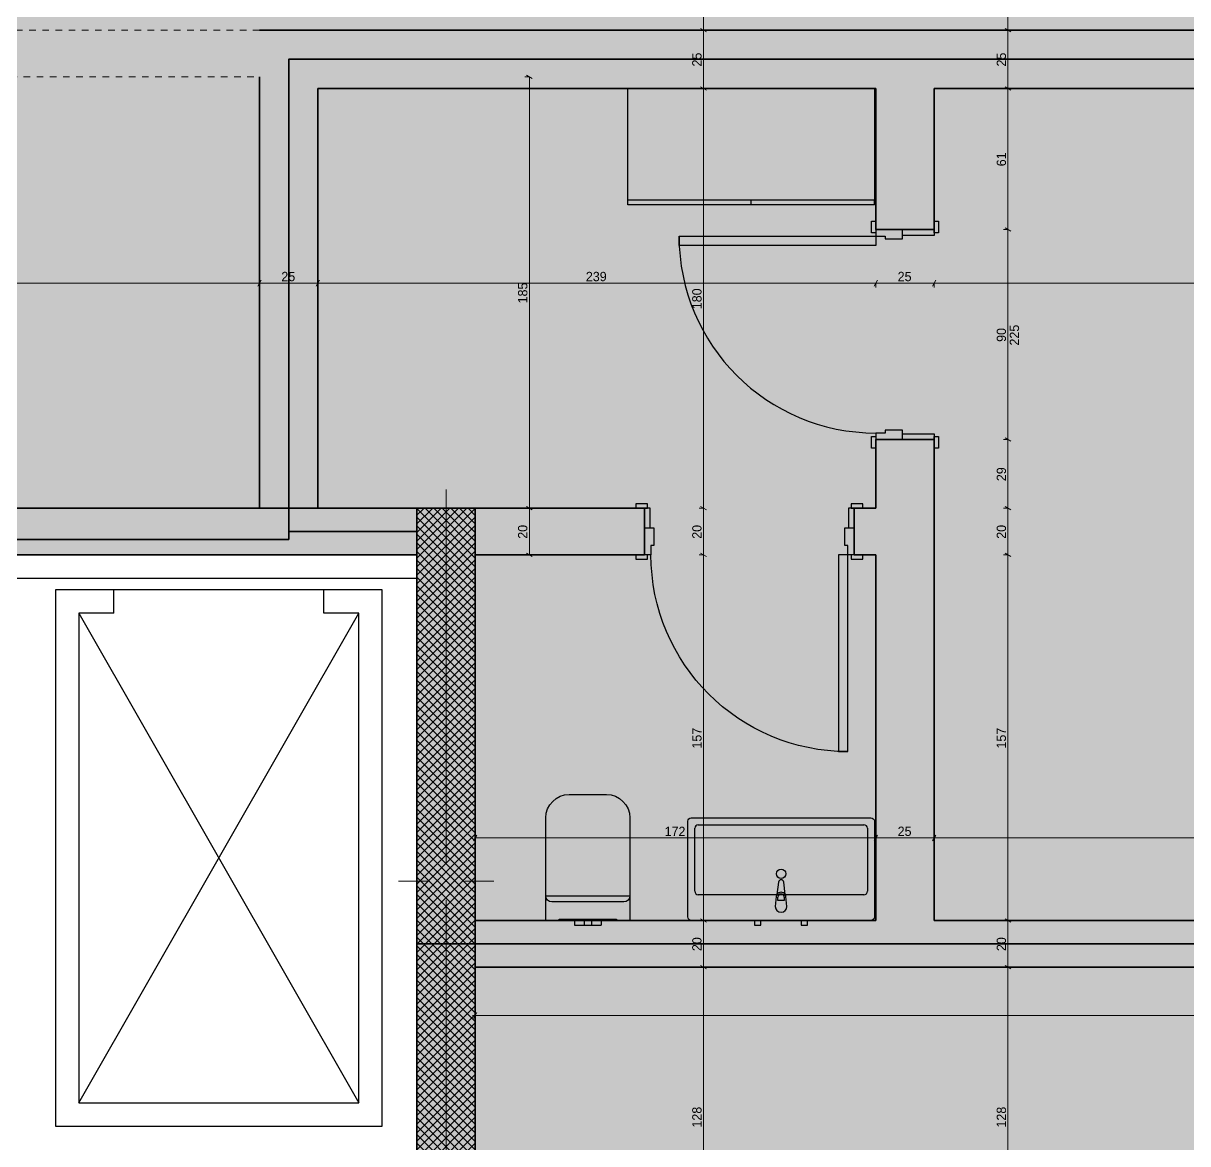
# Model space of a CAD drawing. Header units: millimetres. Extents: x -1912 to 88153, y -54123 to 4469.
# Drawn here: x 57661 to 62656, y -14126 to -9322 of the extents above; entities that cross this region are included whole.
import ezdxf

# ---------------------------------------------------------------- set-up
doc = ezdxf.new("R2010")
doc.units = ezdxf.units.MM
doc.header["$MEASUREMENT"] = 0
doc.linetypes.add('Small Dashed', pattern=[56.444444, 28.222222, -28.222222])
for name, color, linetype, lineweight in [('2D Drafting - General_Pen_No__42', 8, 'Continuous', 25), ('A - Dimensionimi_Pen_No__1', 7, 'Continuous', 13), ('A - Muret_Pen_No__7', 7, 'Continuous', 35), ('A - Pllaka Perdhes_Pen_No__42', 8, 'Continuous', 25), ('A - Sanitaria_Pen_No__42', 8, 'Continuous', 25), ('A - Shtyllat_Pen_No__1', 7, 'Continuous', 13), ('A - Shtyllat_Pen_No__7', 7, 'Continuous', 35), ('Archicad Doors_Pen_No__42', 8, 'Continuous', 25)]:
    doc.layers.add(name, color=color, linetype=linetype, lineweight=lineweight)
for name, color, linetype in [('A - Dimensionimi', 7, 'Continuous'), ('A - Muret', 7, 'Continuous'), ('A - Pllaka Perdhes', 7, 'Continuous'), ('A - Shtyllat', 7, 'Continuous')]:
    doc.layers.add(name, color=color, linetype=linetype)
for name, color, linetype, lineweight, true_color in [('A - Fill Zone_Pen_No__28', 7, 'Continuous', 35, 0xa80f02), ('A - Fill Zone_Pen_No__8', 7, 'Continuous', 35, 0xa80f02), ('A - Fill Zone_Pen_No__83', 7, 'Continuous', 13, 0xff9955), ('A - Muret_Pen_No__102', 7, 'Continuous', 13, 0xcccccc), ('A - Muret_Pen_No__62', 7, 'Continuous', 20, 0xaaaaaa)]:
    doc.layers.add(name, color=color, linetype=linetype, lineweight=lineweight, true_color=true_color)
doc.styles.add('GENERATED_STYLE_1', font='GOTHIC.TTF')
doc.dimstyles.new('GENERATED_STYLE__4', dxfattribs={"dimtxt": 40, "dimasz": 19, "dimexe": 0.18, "dimexo": 0.0625, "dimgap": 0, "dimtad": 1, "dimtih": 1, "dimtoh": 1, "dimdec": 0, "dimlfac": 0.1, "dimzin": 0, "dimdsep": 46, "dimtxsty": 'GENERATED_STYLE_1', "dimblk": 'ARROWHEAD_2', "dimblk1": 'ARROWHEAD_2', "dimblk2": 'ARROWHEAD_2', "dimcen": 0.09, "dimse1": 1, "dimse2": 1, "dimclrd": 7, "dimclre": 7, "dimclrt": 7, "dimadec": 0, "dimazin": 0, "dimtfac": 1, "dimtdec": 4, "dimtmove": 0, "dimatfit": 3, "dimfxl": 0, "dimtolj": 1, "dimtzin": 0, "dimarcsym": 0})
doc.dimstyles.new('GENERATED_STYLE__5', dxfattribs={"dimtxt": 40, "dimasz": 19, "dimexe": 0.18, "dimexo": 0.0625, "dimgap": 0, "dimtad": 1, "dimdec": 0, "dimlfac": 0.1, "dimzin": 0, "dimdsep": 46, "dimtxsty": 'GENERATED_STYLE_1', "dimblk": 'ARROWHEAD_2', "dimblk1": 'ARROWHEAD_2', "dimblk2": 'ARROWHEAD_2', "dimcen": 0.09, "dimse1": 1, "dimse2": 1, "dimclrd": 7, "dimclre": 7, "dimclrt": 7, "dimadec": 0, "dimazin": 0, "dimtfac": 1, "dimtdec": 4, "dimtmove": 0, "dimatfit": 3, "dimfxl": 0, "dimtolj": 1, "dimtzin": 0, "dimarcsym": 0})

# ---------------------------------------------------------------- blocks, each defined once
blk = doc.blocks.new('Slab_1', base_point=(52250, 0))
at = {"layer": 'A - Pllaka Perdhes_Pen_No__42', "color": 8, "linetype": 'Continuous', "lineweight": 25, "flags": 128}
blk.add_lwpolyline([(55850, -11700.8), (59350, -11700.8), (59350, -14600.8), (55850, -14600.8)], close=True, dxfattribs=at)
blk = doc.blocks.new('Wall_1', base_point=(58799.6, -9350.8))
at = {"layer": 'A - Muret_Pen_No__102', "linetype": 'Continuous', "lineweight": 0, "true_color": 0xcccccc}
for points in [[(58924.6, -9350.8), (58674.6, -9350.8), (58924.6, -9600.8)], [(58924.6, -9600.8), (58674.6, -9350.8), (58674.6, -9600.8)], [(58674.6, -9600.8), (58674.6, -11401.2), (58924.6, -11401.2), (58924.6, -9600.8)]]:
    blk.add_hatch(color=254, dxfattribs=at).paths.add_polyline_path(points)
at = {"layer": 'A - Muret_Pen_No__7', "color": 7, "linetype": 'Continuous', "lineweight": 35, "flags": 128}
for points in [[(58674.6, -9350.8), (58924.6, -9350.8)], [(58674.6, -9550.8), (58674.6, -11401.2)], [(58924.6, -11401.2), (58924.6, -9600.8)], [(58674.6, -11401.2), (58924.6, -11401.2)]]:
    blk.add_lwpolyline(points, dxfattribs=at)
blk = doc.blocks.new('Wall_3', base_point=(73150, -13268.6))
at = {"layer": 'A - Muret_Pen_No__102', "linetype": 'Continuous', "lineweight": 0, "true_color": 0xcccccc}
blk.add_hatch(color=254, dxfattribs=at).paths.add_polyline_path([(73100, -13168.6), (59600, -13168.6), (59600, -13368.6), (73100, -13368.6)])
at = {"layer": 'A - Muret_Pen_No__7', "color": 7, "linetype": 'Continuous', "lineweight": 35, "flags": 128}
for points in [[(61317.9, -13168.6), (59600, -13168.6)], [(73100, -13168.6), (61567.9, -13168.6)], [(59600, -13368.6), (63298.2, -13368.6)]]:
    blk.add_lwpolyline(points, dxfattribs=at)
blk = doc.blocks.new('Wall_22', base_point=(72550, -9350.8))
at = {"layer": 'A - Muret_Pen_No__102', "linetype": 'Continuous', "lineweight": 0, "true_color": 0xcccccc}
blk.add_hatch(color=254, dxfattribs=at).paths.add_polyline_path([(58924.6, -9600.8), (72550, -9600.8), (72550, -9350.8), (58924.6, -9350.8)])
at = {"layer": 'A - Muret_Pen_No__7', "color": 7, "linetype": 'Continuous', "lineweight": 35, "flags": 128}
for points in [[(71210, -9350.8), (58924.6, -9350.8)], [(58924.6, -9600.8), (61317.9, -9600.8)], [(61567.9, -9600.8), (72550, -9600.8)]]:
    blk.add_lwpolyline(points, dxfattribs=at)
blk = doc.blocks.new('Wall_23', base_point=(55850, -11400.8))
at = {"layer": 'A - Muret_Pen_No__102', "linetype": 'Continuous', "lineweight": 0, "true_color": 0xcccccc}
blk.add_hatch(color=254, dxfattribs=at).paths.add_polyline_path([(55850, -11600.8), (59350, -11600.8), (59350, -11400.8), (55850, -11400.8)])
at = {"layer": 'A - Muret_Pen_No__7', "color": 7, "linetype": 'Continuous', "lineweight": 35, "flags": 128}
for points in [[(58674.6, -11400.8), (55850, -11400.8)], [(59350, -11400.8), (58924.6, -11400.8)], [(55850, -11600.8), (59350, -11600.8)]]:
    blk.add_lwpolyline(points, dxfattribs=at)
blk = doc.blocks.new('Door 26_2')
at = {"layer": 'Archicad Doors_Pen_No__42', "color": 8, "linetype": 'Continuous', "lineweight": 25}
for p, q in [((382, 0), (382, 844)), ((382, 844), (422, 844)), ((422, 844), (422, 0)), ((-487, 0), (-487, 19)), ((-487, 19), (-437, 19)), ((-437, 0), (-487, 0)), ((-450, 0), (-487, 0)), ((-450, 0), (-487, 0)), ((-422, 0), (-450, 0)), ((-450, 0), (-450, -115)), ((-450, 0), (-450, -115)), ((-450, 0), (-450, -115)), ((-437, 19), (-437, 0)), ((-422, -40), (-422, 0)), ((422, 0), (382, 0)), ((450, 0), (422, 0)), ((422, 0), (422, -40)), ((437, 19), (487, 19)), ((437, 0), (437, 19)), ((487, 0), (437, 0)), ((450, -115), (450, 0)), ((450, 0), (450, -115)), ((450, 0), (450, -115)), ((450, 0), (487, 0)), ((450, 0), (487, 0)), ((487, 19), (487, 0)), ((-410, -40), (-422, -40)), ((-410, -115), (-410, -40)), ((422, -40), (410, -40)), ((410, -40), (410, -115)), ((-450, -250), (-450, -115)), ((-450, -115), (-425, -115)), ((-450, -115), (-410, -115)), ((-450, -115), (-450, -250)), ((-450, -115), (-450, -250)), ((-425, -115), (-425, -250)), ((410, -115), (450, -115)), ((425, -250), (425, -115)), ((425, -115), (450, -115)), ((450, -115), (450, -250)), ((450, -115), (450, -250)), ((450, -115), (450, -250)), ((-487, -269), (-487, -250)), ((-487, -250), (-437, -250)), ((-450, -250), (-487, -250)), ((-450, -250), (-487, -250)), ((-437, -269), (-487, -269)), ((-425, -250), (-450, -250)), ((-437, -250), (-437, -269)), ((450, -250), (425, -250)), ((437, -250), (487, -250)), ((437, -269), (437, -250)), ((487, -269), (437, -269)), ((450, -250), (487, -250)), ((450, -250), (487, -250)), ((487, -250), (487, -269))]:
    blk.add_line(p, q, dxfattribs=at)
blk.add_arc((422, 0), 844, 90, 180, dxfattribs=at)
blk = doc.blocks.new('Wall_24', base_point=(61567.9, -9350.8))
at = {"layer": 'A - Muret_Pen_No__102', "linetype": 'Continuous', "lineweight": 0, "true_color": 0xcccccc}
for points in [[(61317.9, -9600.8), (61317.9, -10206.6), (61567.9, -10206.6), (61567.9, -9600.8)], [(61317.9, -13168.6), (61567.9, -13168.6), (61567.9, -11106.6), (61317.9, -11106.6)]]:
    blk.add_hatch(color=254, dxfattribs=at).paths.add_polyline_path(points)
at = {"layer": 'A - Muret_Pen_No__7', "color": 7, "linetype": 'Continuous', "lineweight": 35}
for p, q in [((61317.9, -10206.6), (61317.9, -10169.6)), ((61567.9, -10206.6), (61567.9, -10169.6)), ((61317.9, -10206.6), (61432.9, -10206.6)), ((61432.9, -10206.6), (61567.9, -10206.6)), ((61317.9, -11106.6), (61317.9, -11143.6)), ((61317.9, -11106.6), (61432.9, -11106.6)), ((61432.9, -11106.6), (61567.9, -11106.6)), ((61567.9, -11106.6), (61567.9, -11143.6))]:
    blk.add_line(p, q, dxfattribs=at)
at = {"layer": 'A - Muret_Pen_No__7', "color": 7, "linetype": 'Continuous', "lineweight": 35, "flags": 128}
for points in [[(61317.9, -9600.8), (61317.9, -10206.6)], [(61567.9, -10206.6), (61567.9, -9600.8)], [(61317.9, -11106.6), (61317.9, -11400.8)], [(61567.9, -13168.6), (61567.9, -11106.6)], [(61317.9, -11600.8), (61317.9, -13168.6)]]:
    blk.add_lwpolyline(points, dxfattribs=at)
at = {"layer": 'Archicad Doors_Pen_No__42', "color": 8, "linetype": 'Continuous', "lineweight": 25, "zscale": 1000, "rotation": 90}
blk.add_blockref('Door 26_2', (61317.9, -10656.6), dxfattribs=at)
blk = doc.blocks.new('Door 26_3')
at = {"layer": 'Archicad Doors_Pen_No__42', "color": 8, "linetype": 'Continuous', "lineweight": 25}
for p, q in [((382, 0), (382, 844)), ((382, 844), (422, 844)), ((422, 844), (422, 0)), ((-487, 0), (-487, 19)), ((-487, 19), (-437, 19)), ((-437, 0), (-487, 0)), ((-450, 0), (-487, 0)), ((-450, 0), (-487, 0)), ((-422, 0), (-450, 0)), ((-450, 0), (-450, -115)), ((-450, 0), (-450, -115)), ((-450, 0), (-450, -115)), ((-437, 19), (-437, 0)), ((-422, -40), (-422, 0)), ((422, 0), (382, 0)), ((450, 0), (422, 0)), ((422, 0), (422, -40)), ((437, 19), (487, 19)), ((437, 0), (437, 19)), ((487, 0), (437, 0)), ((450, -115), (450, 0)), ((450, 0), (450, -115)), ((450, 0), (450, -115)), ((450, 0), (487, 0)), ((450, 0), (487, 0)), ((487, 19), (487, 0)), ((-410, -40), (-422, -40)), ((-410, -115), (-410, -40)), ((422, -40), (410, -40)), ((410, -40), (410, -115)), ((-450, -200), (-450, -115)), ((-450, -115), (-425, -115)), ((-450, -115), (-410, -115)), ((-450, -115), (-450, -200)), ((-450, -115), (-450, -200)), ((-425, -115), (-425, -200)), ((410, -115), (450, -115)), ((425, -200), (425, -115)), ((425, -115), (450, -115)), ((450, -115), (450, -200)), ((450, -115), (450, -200)), ((450, -115), (450, -200)), ((-487, -219), (-487, -200)), ((-487, -200), (-437, -200)), ((-450, -200), (-487, -200)), ((-450, -200), (-487, -200)), ((-437, -219), (-487, -219)), ((-425, -200), (-450, -200)), ((-437, -200), (-437, -219)), ((450, -200), (425, -200)), ((437, -200), (487, -200)), ((437, -219), (437, -200)), ((487, -219), (437, -219)), ((450, -200), (487, -200)), ((450, -200), (487, -200)), ((487, -200), (487, -219))]:
    blk.add_line(p, q, dxfattribs=at)
blk.add_arc((422, 0), 844, 90, 180, dxfattribs=at)
blk = doc.blocks.new('Wall_25', base_point=(59600, -11400.8))
at = {"layer": 'A - Muret_Pen_No__102', "linetype": 'Continuous', "lineweight": 0, "true_color": 0xcccccc}
for points in [[(59600, -11600.8), (60325.6, -11600.8), (60325.6, -11400.8), (59600, -11400.8)], [(61225.6, -11600.8), (61317.9, -11600.8), (61317.9, -11400.8), (61225.6, -11400.8)]]:
    blk.add_hatch(color=254, dxfattribs=at).paths.add_polyline_path(points)
at = {"layer": 'A - Muret_Pen_No__7', "color": 7, "linetype": 'Continuous', "lineweight": 35}
for p, q in [((60325.6, -11400.8), (60288.6, -11400.8)), ((60325.6, -11485.8), (60325.6, -11400.8)), ((61225.6, -11400.8), (61262.6, -11400.8)), ((61225.6, -11485.8), (61225.6, -11400.8)), ((60325.6, -11600.8), (60325.6, -11485.8)), ((61225.6, -11600.8), (61225.6, -11485.8)), ((60325.6, -11600.8), (60288.6, -11600.8)), ((61225.6, -11600.8), (61262.6, -11600.8))]:
    blk.add_line(p, q, dxfattribs=at)
at = {"layer": 'A - Muret_Pen_No__7', "color": 7, "linetype": 'Continuous', "lineweight": 35, "flags": 128}
for points in [[(60325.6, -11400.8), (59600, -11400.8)], [(61317.9, -11400.8), (61225.6, -11400.8)], [(59600, -11600.8), (60325.6, -11600.8)], [(61225.6, -11600.8), (61317.9, -11600.8)]]:
    blk.add_lwpolyline(points, dxfattribs=at)
at = {"layer": 'Archicad Doors_Pen_No__42', "color": 8, "linetype": 'Continuous', "lineweight": 25, "xscale": -1, "zscale": 1000, "rotation": 180}
blk.add_blockref('Door 26_3', (60775.6, -11600.8), dxfattribs=at)
blk = doc.blocks.new('Wall_26', base_point=(55700, -9450.8))
at = {"layer": 'A - Muret', "linetype": 'Continuous', "lineweight": 0, "true_color": 0xf3f3f3}
for points in [[(55800, -9550.8), (55600, -9350.8), (55600, -9550.8)], [(55600, -9350.8), (55800, -9550.8), (55800, -9350.8)], [(55800, -9550.8), (58674.6, -9550.8), (58674.6, -9350.8), (55800, -9350.8)]]:
    blk.add_hatch(color=7, dxfattribs=at).paths.add_polyline_path(points)
at = {"layer": 'A - Muret_Pen_No__62', "color": 253, "linetype": 'Small Dashed', "lineweight": 20, "true_color": 0xaaaaaa, "flags": 128}
for points in [[(55600, -9350.8), (55600, -9550.8)], [(58674.6, -9350.8), (55600, -9350.8)], [(55800, -9550.8), (58674.6, -9550.8)]]:
    blk.add_lwpolyline(points, dxfattribs=at)
blk = doc.blocks.new('Basin 26_2')
at = {"layer": 'A - Sanitaria_Pen_No__42', "color": 8, "linetype": 'Continuous', "lineweight": 25}
for p, q in [((-13.6, -99.8), (-13.6, -84.9)), ((-13.6, -84.9), (13.6, -84.9)), ((13.6, -84.9), (13.6, -99.8)), ((-370, -395), (-370, -125)), ((-355, -110), (355, -110)), ((370, -125), (370, -395)), ((355, -410), (-355, -410))]:
    blk.add_line(p, q, dxfattribs=at)
at = {"layer": 'A - Sanitaria_Pen_No__42', "color": 8, "linetype": 'Continuous', "lineweight": 25, "flags": 128}
for points in [[(-385, 0), (385, 0, -0.414214), (400, -15), (400, -425, -0.414214), (385, -440), (-385, -440, -0.414214), (-400, -425), (-400, -15, -0.414214)], [(-25, -60), (-21, -102, 0.12102), (-17.7, -111.5), (-11.1, -164.4, 0.882566), (11.1, -164.4), (17.7, -111.5, 0.12102), (21, -102), (25, -60, 1)]]:
    blk.add_lwpolyline(points, format="xyb", close=True, dxfattribs=at)
for points in [[(-113.5, 0), (-86.5, 0), (-86.5, 20), (-113.5, 20)], [(86.5, 0), (113.5, 0), (113.5, 20), (86.5, 20)]]:
    blk.add_lwpolyline(points, close=True, dxfattribs=at)
at = {"layer": 'A - Sanitaria_Pen_No__42', "color": 8, "linetype": 'Continuous', "lineweight": 25}
blk.add_circle((0, -200), 20, dxfattribs=at)
for centre, radius, start, end in [((0, -99.8), 13.6, 180, 0), ((-355, -125), 15, 90, 180), ((0, -100.1), 21.1, 212.771, 327.229), ((355, -125), 15, 0, 90), ((-355, -395), 15, 180, 270), ((355, -395), 15, 270, 0)]:
    blk.add_arc(centre, radius, start, end, dxfattribs=at)
blk = doc.blocks.new('WC 26')
at = {"layer": 'A - Sanitaria_Pen_No__42', "color": 8, "linetype": 'Continuous', "lineweight": 25}
for p, q in [((-57, 20), (-40.3, 20)), ((-57, 0), (-57, 20)), ((-40.3, 20), (-16, 20)), ((-16, 20), (-11.3, 20)), ((-16, 0), (-16, 20)), ((-11.3, 20), (0, 20)), ((0, 20), (11.3, 20)), ((0, 0), (11.3, 0)), ((11.3, 20), (16, 20)), ((11.3, 0), (16, 0)), ((16, 0), (16, 20)), ((16, 20), (40.3, 20)), ((16, 0), (40.3, 0)), ((40.3, 20), (57, 20)), ((40.3, 0), (57, 0)), ((57, 0), (57, 20)), ((-57, 0), (-40.3, 0)), ((-40.3, 0), (-16, 0)), ((-16, 0), (-11.3, 0)), ((-11.3, 0), (0, 0)), ((0, -80), (-155, -80)), ((155, -80), (0, -80)), ((-180, -105), (180, -105))]:
    blk.add_line(p, q, dxfattribs=at)
at = {"layer": 'A - Sanitaria_Pen_No__42', "color": 8, "linetype": 'Continuous', "lineweight": 25, "flags": 128}
for points in [[(80, -540), (99.5, -538.1), (118.3, -532.4), (135.6, -523.1), (150.7, -510.7), (163.1, -495.6), (172.4, -478.3), (178.1, -459.5), (180, -440), (180, 0), (-180, 0), (-180, -440), (-178.1, -459.5), (-172.4, -478.3), (-163.1, -495.6), (-150.7, -510.7), (-135.6, -523.1), (-118.3, -532.4), (-99.5, -538.1), (-80, -540)], [(123, 0), (-123, 0), (-123, -5), (123, -5)]]:
    blk.add_lwpolyline(points, close=True, dxfattribs=at)
at = {"layer": 'A - Sanitaria_Pen_No__42', "color": 8, "linetype": 'Continuous', "lineweight": 25}
for centre, start, end in [((-155, -105), 90, 180), ((155, -105), 0, 90)]:
    blk.add_arc(centre, 25, start, end, dxfattribs=at)
blk = doc.blocks.new('Cupboard 26_2')
at = {"layer": 'A - Sanitaria_Pen_No__42', "color": 8, "linetype": 'Continuous', "lineweight": 25}
for p, q in [((0, 20), (1057, 20)), ((0, 0), (0, 20)), ((528.5, 0), (528.5, 20))]:
    blk.add_line(p, q, dxfattribs=at)
at = {"layer": 'A - Sanitaria_Pen_No__42', "color": 8, "linetype": 'Continuous', "lineweight": 25, "flags": 128}
blk.add_lwpolyline([(0, 0), (1057, 0), (1057, 500), (0, 500)], close=True, dxfattribs=at)
blk = doc.blocks.new('*D271')
at = {"layer": 'A - Dimensionimi_Pen_No__1', "color": 7, "linetype": 'Continuous', "lineweight": 13}
for p, q in [((59587.8, -13576.2), (59600, -13576.2)), ((59607.2, -13563.7), (59592.8, -13588.7)), ((59600, -13594.9), (59600, -13557.4)), ((59600, -13576.2), (73150, -13576.2)), ((73142.8, -13588.7), (73157.2, -13563.7)), ((73150, -13594.9), (73150, -13557.4)), ((73150, -13576.2), (73162.2, -13576.2))]:
    blk.add_line(p, q, dxfattribs=at)
at = {"layer": 'A - Dimensionimi_Pen_No__1', "color": 7, "lineweight": 13, "insert": (66304.6, -13568.2), "char_height": 40, "attachment_point": 7, "style": 'GENERATED_STYLE_1'}
blk.add_mtext('\\A1;{\\pql;\\fCentury Gothic|b0|i0|c0|p0;\\W1.000000;1,355}', dxfattribs=at)
blk = doc.blocks.new('ARROWHEAD_2')
at = {"color": 0, "linetype": 'Continuous', "lineweight": 0}
for p, q in [((0, 0), (-1, 0)), ((-0.38, -0.66), (0.38, 0.66))]:
    blk.add_line(p, q, dxfattribs=at)
blk = doc.blocks.new('*D344')
at = {"layer": 'A - Dimensionimi_Pen_No__1', "color": 7, "linetype": 'Continuous', "lineweight": 13}
for p, q in [((60591.5, -7607.2), (60566.5, -7592.8)), ((60579, -7600), (60597.8, -7600)), ((60579, -7600), (60579, -9350.8)), ((60591.5, -9358.1), (60566.5, -9343.6)), ((60579, -9350.8), (60597.8, -9350.8))]:
    blk.add_line(p, q, dxfattribs=at)
at = {"layer": 'A - Dimensionimi_Pen_No__1', "color": 7, "lineweight": 13, "insert": (60571, -8522.4), "char_height": 40, "attachment_point": 7, "rotation": 90, "style": 'GENERATED_STYLE_1'}
blk.add_mtext('\\A1;{\\pql;\\fCentury Gothic|b0|i0|c0|p0;\\W1.000000;175}', dxfattribs=at)
blk = doc.blocks.new('*D345')
at = {"layer": 'A - Dimensionimi_Pen_No__1', "color": 7, "linetype": 'Continuous', "lineweight": 13}
for p, q in [((60591.5, -9358.1), (60566.5, -9343.6)), ((60579, -9350.8), (60597.8, -9350.8)), ((60579, -9350.8), (60579, -9600.8)), ((60591.5, -9608.1), (60566.5, -9593.6)), ((60579, -9600.8), (60597.8, -9600.8))]:
    blk.add_line(p, q, dxfattribs=at)
at = {"layer": 'A - Dimensionimi_Pen_No__1', "color": 7, "lineweight": 13, "insert": (60571, -9507.1), "char_height": 40, "attachment_point": 7, "rotation": 90, "style": 'GENERATED_STYLE_1'}
blk.add_mtext('\\A1;{\\pql;\\fCentury Gothic|b0|i0|c0|p0;\\W1.000000;25}', dxfattribs=at)
blk = doc.blocks.new('*D346')
at = {"layer": 'A - Dimensionimi_Pen_No__1', "color": 7, "linetype": 'Continuous', "lineweight": 13}
for p, q in [((60591.5, -9608.1), (60566.5, -9593.6)), ((60579, -9600.8), (60597.8, -9600.8)), ((60579, -9600.8), (60579, -11400.8)), ((60560.3, -11400.8), (60579, -11400.8)), ((60591.5, -11408.1), (60566.5, -11393.6))]:
    blk.add_line(p, q, dxfattribs=at)
at = {"layer": 'A - Dimensionimi_Pen_No__1', "color": 7, "lineweight": 13, "insert": (60571, -10547.8), "char_height": 40, "attachment_point": 7, "rotation": 90, "style": 'GENERATED_STYLE_1'}
blk.add_mtext('\\A1;{\\pql;\\fCentury Gothic|b0|i0|c0|p0;\\W1.000000;180}', dxfattribs=at)
blk = doc.blocks.new('*D347')
at = {"layer": 'A - Dimensionimi_Pen_No__1', "color": 7, "linetype": 'Continuous', "lineweight": 13}
for p, q in [((60560.3, -11400.8), (60579, -11400.8)), ((60591.5, -11408.1), (60566.5, -11393.6)), ((60579, -11400.8), (60579, -11600.8)), ((60560.3, -11600.8), (60579, -11600.8)), ((60591.5, -11608.1), (60566.5, -11593.6))]:
    blk.add_line(p, q, dxfattribs=at)
at = {"layer": 'A - Dimensionimi_Pen_No__1', "color": 7, "lineweight": 13, "insert": (60571, -11532.1), "char_height": 40, "attachment_point": 7, "rotation": 90, "style": 'GENERATED_STYLE_1'}
blk.add_mtext('\\A1;{\\pql;\\fCentury Gothic|b0|i0|c0|p0;\\W1.000000;20}', dxfattribs=at)
blk = doc.blocks.new('*D348')
at = {"layer": 'A - Dimensionimi_Pen_No__1', "color": 7, "linetype": 'Continuous', "lineweight": 13}
for p, q in [((60560.3, -11600.8), (60579, -11600.8)), ((60591.5, -11608.1), (60566.5, -11593.6)), ((60579, -11600.8), (60579, -13168.6)), ((60591.5, -13175.8), (60566.5, -13161.4)), ((60579, -13168.6), (60597.8, -13168.6))]:
    blk.add_line(p, q, dxfattribs=at)
at = {"layer": 'A - Dimensionimi_Pen_No__1', "color": 7, "lineweight": 13, "insert": (60571, -12431.7), "char_height": 40, "attachment_point": 7, "rotation": 90, "style": 'GENERATED_STYLE_1'}
blk.add_mtext('\\A1;{\\pql;\\fCentury Gothic|b0|i0|c0|p0;\\W1.000000;157}', dxfattribs=at)
blk = doc.blocks.new('*D349')
at = {"layer": 'A - Dimensionimi_Pen_No__1', "color": 7, "linetype": 'Continuous', "lineweight": 13}
for p, q in [((60591.5, -13175.8), (60566.5, -13161.4)), ((60579, -13168.6), (60597.8, -13168.6)), ((60579, -13168.6), (60579, -13368.6)), ((60591.5, -13375.8), (60566.5, -13361.4)), ((60579, -13368.6), (60597.8, -13368.6))]:
    blk.add_line(p, q, dxfattribs=at)
at = {"layer": 'A - Dimensionimi_Pen_No__1', "color": 7, "lineweight": 13, "insert": (60571, -13299.9), "char_height": 40, "attachment_point": 7, "rotation": 90, "style": 'GENERATED_STYLE_1'}
blk.add_mtext('\\A1;{\\pql;\\fCentury Gothic|b0|i0|c0|p0;\\W1.000000;20}', dxfattribs=at)
blk = doc.blocks.new('*D350')
at = {"layer": 'A - Dimensionimi_Pen_No__1', "color": 7, "linetype": 'Continuous', "lineweight": 13}
for p, q in [((60591.5, -13375.8), (60566.5, -13361.4)), ((60579, -13368.6), (60597.8, -13368.6)), ((60579, -13368.6), (60579, -14650.8)), ((60560.3, -14650.8), (60579, -14650.8)), ((60591.5, -14658.1), (60566.5, -14643.6))]:
    blk.add_line(p, q, dxfattribs=at)
at = {"layer": 'A - Dimensionimi_Pen_No__1', "color": 7, "lineweight": 13, "insert": (60571, -14056.7), "char_height": 40, "attachment_point": 7, "rotation": 90, "style": 'GENERATED_STYLE_1'}
blk.add_mtext('\\A1;{\\pql;\\fCentury Gothic|b0|i0|c0|p0;\\W1.000000;128}', dxfattribs=at)
blk = doc.blocks.new('*D355')
at = {"layer": 'A - Dimensionimi_Pen_No__1', "color": 7, "linetype": 'Continuous', "lineweight": 13}
for p, q in [((59607.2, -12802.4), (59592.8, -12827.4)), ((59600, -12814.9), (59600, -12796.1)), ((59600, -12814.9), (61317.9, -12814.9)), ((61325.1, -12802.4), (61310.7, -12827.4)), ((61317.9, -12814.9), (61317.9, -12796.1))]:
    blk.add_line(p, q, dxfattribs=at)
at = {"layer": 'A - Dimensionimi_Pen_No__1', "color": 7, "lineweight": 13, "insert": (60412, -12806.9), "char_height": 40, "attachment_point": 7, "style": 'GENERATED_STYLE_1'}
blk.add_mtext('\\A1;{\\pql;\\fCentury Gothic|b0|i0|c0|p0;\\W1.000000;172}', dxfattribs=at)
blk = doc.blocks.new('*D356')
at = {"layer": 'A - Dimensionimi_Pen_No__1', "color": 7, "linetype": 'Continuous', "lineweight": 13}
for p, q in [((61325.1, -12802.4), (61310.7, -12827.4)), ((61317.9, -12814.9), (61317.9, -12796.1)), ((61317.9, -12814.9), (61567.9, -12814.9)), ((61575.1, -12802.4), (61560.7, -12827.4)), ((61567.9, -12814.9), (61567.9, -12796.1))]:
    blk.add_line(p, q, dxfattribs=at)
at = {"layer": 'A - Dimensionimi_Pen_No__1', "color": 7, "lineweight": 13, "insert": (61411.6, -12806.9), "char_height": 40, "attachment_point": 7, "style": 'GENERATED_STYLE_1'}
blk.add_mtext('\\A1;{\\pql;\\fCentury Gothic|b0|i0|c0|p0;\\W1.000000;25}', dxfattribs=at)
blk = doc.blocks.new('*D357')
at = {"layer": 'A - Dimensionimi_Pen_No__1', "color": 7, "linetype": 'Continuous', "lineweight": 13}
for p, q in [((61575.1, -12802.4), (61560.7, -12827.4)), ((61567.9, -12814.9), (61567.9, -12796.1)), ((61567.9, -12814.9), (73150, -12814.9)), ((73142.8, -12827.4), (73157.2, -12802.4)), ((73150, -12814.9), (73150, -12796.1))]:
    blk.add_line(p, q, dxfattribs=at)
at = {"layer": 'A - Dimensionimi_Pen_No__1', "color": 7, "lineweight": 13, "insert": (67288.5, -12806.9), "char_height": 40, "attachment_point": 7, "style": 'GENERATED_STYLE_1'}
blk.add_mtext('\\A1;{\\pql;\\fCentury Gothic|b0|i0|c0|p0;\\W1.000000;1,158}', dxfattribs=at)
blk = doc.blocks.new('*D360')
at = {"layer": 'A - Dimensionimi_Pen_No__1', "color": 7, "linetype": 'Continuous', "lineweight": 13}
for p, q in [((55607.2, -10423.7), (55592.8, -10448.7)), ((55600, -10454.9), (55600, -10436.2)), ((55600, -10436.2), (58674.6, -10436.2)), ((58681.8, -10423.7), (58667.4, -10448.7)), ((58674.6, -10436.2), (58674.6, -10417.4))]:
    blk.add_line(p, q, dxfattribs=at)
at = {"layer": 'A - Dimensionimi_Pen_No__1', "color": 7, "lineweight": 13, "insert": (57090.4, -10428.2), "char_height": 40, "attachment_point": 7, "style": 'GENERATED_STYLE_1'}
blk.add_mtext('\\A1;{\\pql;\\fCentury Gothic|b0|i0|c0|p0;\\W1.000000;307}', dxfattribs=at)
blk = doc.blocks.new('*D361')
at = {"layer": 'A - Dimensionimi_Pen_No__1', "color": 7, "linetype": 'Continuous', "lineweight": 13}
for p, q in [((58681.8, -10423.7), (58667.4, -10448.7)), ((58674.6, -10436.2), (58674.6, -10417.4)), ((58674.6, -10436.2), (58924.6, -10436.2)), ((58931.8, -10423.7), (58917.4, -10448.7)), ((58924.6, -10454.9), (58924.6, -10436.2))]:
    blk.add_line(p, q, dxfattribs=at)
at = {"layer": 'A - Dimensionimi_Pen_No__1', "color": 7, "lineweight": 13, "insert": (58768.3, -10428.2), "char_height": 40, "attachment_point": 7, "style": 'GENERATED_STYLE_1'}
blk.add_mtext('\\A1;{\\pql;\\fCentury Gothic|b0|i0|c0|p0;\\W1.000000;25}', dxfattribs=at)
blk = doc.blocks.new('*D362')
at = {"layer": 'A - Dimensionimi_Pen_No__1', "color": 7, "linetype": 'Continuous', "lineweight": 13}
for p, q in [((58931.8, -10423.7), (58917.4, -10448.7)), ((58924.6, -10454.9), (58924.6, -10436.2)), ((58924.6, -10436.2), (61317.9, -10436.2)), ((61325.1, -10423.7), (61310.7, -10448.7)), ((61317.9, -10454.9), (61317.9, -10436.2))]:
    blk.add_line(p, q, dxfattribs=at)
at = {"layer": 'A - Dimensionimi_Pen_No__1', "color": 7, "lineweight": 13, "insert": (60074.3, -10428.2), "char_height": 40, "attachment_point": 7, "style": 'GENERATED_STYLE_1'}
blk.add_mtext('\\A1;{\\pql;\\fCentury Gothic|b0|i0|c0|p0;\\W1.000000;239}', dxfattribs=at)
blk = doc.blocks.new('*D363')
at = {"layer": 'A - Dimensionimi_Pen_No__1', "color": 7, "linetype": 'Continuous', "lineweight": 13}
for p, q in [((61325.1, -10423.7), (61310.7, -10448.7)), ((61317.9, -10454.9), (61317.9, -10436.2)), ((61317.9, -10436.2), (61567.9, -10436.2)), ((61575.1, -10423.7), (61560.7, -10448.7)), ((61567.9, -10454.9), (61567.9, -10436.2))]:
    blk.add_line(p, q, dxfattribs=at)
at = {"layer": 'A - Dimensionimi_Pen_No__1', "color": 7, "lineweight": 13, "insert": (61411.6, -10428.2), "char_height": 40, "attachment_point": 7, "style": 'GENERATED_STYLE_1'}
blk.add_mtext('\\A1;{\\pql;\\fCentury Gothic|b0|i0|c0|p0;\\W1.000000;25}', dxfattribs=at)
blk = doc.blocks.new('*D364')
at = {"layer": 'A - Dimensionimi_Pen_No__1', "color": 7, "linetype": 'Continuous', "lineweight": 13}
for p, q in [((61575.1, -10423.7), (61560.7, -10448.7)), ((61567.9, -10454.9), (61567.9, -10436.2)), ((61567.9, -10436.2), (72550, -10436.2)), ((72557.2, -10423.7), (72542.8, -10448.7)), ((72550, -10436.2), (72550, -10417.4))]:
    blk.add_line(p, q, dxfattribs=at)
at = {"layer": 'A - Dimensionimi_Pen_No__1', "color": 7, "lineweight": 13, "insert": (66988.5, -10428.2), "char_height": 40, "attachment_point": 7, "style": 'GENERATED_STYLE_1'}
blk.add_mtext('\\A1;{\\pql;\\fCentury Gothic|b0|i0|c0|p0;\\W1.000000;1,098}', dxfattribs=at)
blk = doc.blocks.new('*D372')
at = {"layer": 'A - Dimensionimi_Pen_No__1', "color": 7, "linetype": 'Continuous', "lineweight": 13}
for p, q in [((71912.3, -6207.2), (71887.3, -6192.8)), ((71881.1, -6200), (71899.8, -6200)), ((71899.8, -6200), (71899.8, -9350.8)), ((71881.1, -9350.8), (71899.8, -9350.8)), ((71912.3, -9358.1), (71887.3, -9343.6))]:
    blk.add_line(p, q, dxfattribs=at)
at = {"layer": 'A - Dimensionimi_Pen_No__1', "color": 7, "lineweight": 13, "insert": (71891.8, -7822.4), "char_height": 40, "attachment_point": 7, "rotation": 90, "style": 'GENERATED_STYLE_1'}
blk.add_mtext('\\A1;{\\pql;\\fCentury Gothic|b0|i0|c0|p0;\\W1.000000;315}', dxfattribs=at)
blk = doc.blocks.new('*D411')
at = {"layer": 'A - Dimensionimi_Pen_No__1', "color": 7, "linetype": 'Continuous', "lineweight": 13}
for p, q in [((63086.4, -13375.8), (63061.4, -13361.4)), ((63073.9, -13368.6), (63092.7, -13368.6)), ((63073.9, -13368.6), (63073.9, -21540.9)), ((63055.2, -21540.9), (63073.9, -21540.9)), ((63061.4, -21533.7), (63086.4, -21548.1))]:
    blk.add_line(p, q, dxfattribs=at)
at = {"layer": 'A - Dimensionimi_Pen_No__1', "color": 7, "lineweight": 13, "insert": (63065.9, -17501.7), "char_height": 40, "attachment_point": 7, "rotation": 90, "style": 'GENERATED_STYLE_1'}
blk.add_mtext('\\A1;{\\pql;\\fCentury Gothic|b0|i0|c0|p0;\\W1.000000;817}', dxfattribs=at)
blk = doc.blocks.new('*D414')
at = {"layer": 'A - Dimensionimi_Pen_No__1', "color": 7, "linetype": 'Continuous', "lineweight": 13}
for p, q in [((61897.3, -6207.2), (61872.3, -6192.8)), ((61866, -6200), (61884.8, -6200)), ((61884.8, -6200), (61884.8, -9350.8)), ((61897.3, -9358.1), (61872.3, -9343.6)), ((61884.8, -9350.8), (61903.5, -9350.8))]:
    blk.add_line(p, q, dxfattribs=at)
at = {"layer": 'A - Dimensionimi_Pen_No__1', "color": 7, "lineweight": 13, "insert": (61876.8, -7822.4), "char_height": 40, "attachment_point": 7, "rotation": 90, "style": 'GENERATED_STYLE_1'}
blk.add_mtext('\\A1;{\\pql;\\fCentury Gothic|b0|i0|c0|p0;\\W1.000000;315}', dxfattribs=at)
blk = doc.blocks.new('*D415')
at = {"layer": 'A - Dimensionimi_Pen_No__1', "color": 7, "linetype": 'Continuous', "lineweight": 13}
for p, q in [((61897.3, -9358.1), (61872.3, -9343.6)), ((61884.8, -9350.8), (61903.5, -9350.8)), ((61884.8, -9350.8), (61884.8, -9600.8)), ((61897.3, -9608.1), (61872.3, -9593.6)), ((61884.8, -9600.8), (61903.5, -9600.8))]:
    blk.add_line(p, q, dxfattribs=at)
at = {"layer": 'A - Dimensionimi_Pen_No__1', "color": 7, "lineweight": 13, "insert": (61876.8, -9507.1), "char_height": 40, "attachment_point": 7, "rotation": 90, "style": 'GENERATED_STYLE_1'}
blk.add_mtext('\\A1;{\\pql;\\fCentury Gothic|b0|i0|c0|p0;\\W1.000000;25}', dxfattribs=at)
blk = doc.blocks.new('*D416')
at = {"layer": 'A - Dimensionimi_Pen_No__1', "color": 7, "linetype": 'Continuous', "lineweight": 13}
for p, q in [((61897.3, -9608.1), (61872.3, -9593.6)), ((61884.8, -9600.8), (61903.5, -9600.8)), ((61884.8, -9600.8), (61884.8, -10206.6)), ((61866, -10206.6), (61884.8, -10206.6)), ((61897.3, -10213.8), (61872.3, -10199.4))]:
    blk.add_line(p, q, dxfattribs=at)
at = {"layer": 'A - Dimensionimi_Pen_No__1', "color": 7, "lineweight": 13, "insert": (61876.8, -9935), "char_height": 40, "attachment_point": 7, "rotation": 90, "style": 'GENERATED_STYLE_1'}
blk.add_mtext('\\A1;{\\pql;\\fCentury Gothic|b0|i0|c0|p0;\\W1.000000;61}', dxfattribs=at)
blk = doc.blocks.new('*D417')
at = {"layer": 'A - Dimensionimi_Pen_No__1', "color": 7, "linetype": 'Continuous', "lineweight": 13}
for p, q in [((61866, -10206.6), (61884.8, -10206.6)), ((61897.3, -10213.8), (61872.3, -10199.4)), ((61884.8, -10206.6), (61884.8, -11106.6)), ((61866, -11106.6), (61884.8, -11106.6)), ((61897.3, -11113.8), (61872.3, -11099.4))]:
    blk.add_line(p, q, dxfattribs=at)
at = {"layer": 'A - Dimensionimi_Pen_No__1', "color": 7, "lineweight": 13, "char_height": 40, "attachment_point": 7, "rotation": 90, "style": 'GENERATED_STYLE_1'}
for s, insert in [('\\A1;{\\pql;\\fCentury Gothic|b0|i0|c0|p0;\\W1.000000;90}', (61876.8, -10687.9)), ('\\A1;{\\pql;\\fCentury Gothic|b0|i0|c0|p0;\\W1.000000;225}', (61932.8, -10703.6))]:
    blk.add_mtext(s, dxfattribs=dict(at, insert=insert))
blk = doc.blocks.new('*D418')
at = {"layer": 'A - Dimensionimi_Pen_No__1', "color": 7, "linetype": 'Continuous', "lineweight": 13}
for p, q in [((61866, -11106.6), (61884.8, -11106.6)), ((61897.3, -11113.8), (61872.3, -11099.4)), ((61884.8, -11106.6), (61884.8, -11400.8)), ((61866, -11400.8), (61884.8, -11400.8)), ((61897.3, -11408.1), (61872.3, -11393.6))]:
    blk.add_line(p, q, dxfattribs=at)
at = {"layer": 'A - Dimensionimi_Pen_No__1', "color": 7, "lineweight": 13, "insert": (61876.8, -11285), "char_height": 40, "attachment_point": 7, "rotation": 90, "style": 'GENERATED_STYLE_1'}
blk.add_mtext('\\A1;{\\pql;\\fCentury Gothic|b0|i0|c0|p0;\\W1.000000;29}', dxfattribs=at)
blk = doc.blocks.new('*D419')
at = {"layer": 'A - Dimensionimi_Pen_No__1', "color": 7, "linetype": 'Continuous', "lineweight": 13}
for p, q in [((61866, -11400.8), (61884.8, -11400.8)), ((61897.3, -11408.1), (61872.3, -11393.6)), ((61884.8, -11400.8), (61884.8, -11600.8)), ((61866, -11600.8), (61884.8, -11600.8)), ((61897.3, -11608.1), (61872.3, -11593.6))]:
    blk.add_line(p, q, dxfattribs=at)
at = {"layer": 'A - Dimensionimi_Pen_No__1', "color": 7, "lineweight": 13, "insert": (61876.8, -11532.1), "char_height": 40, "attachment_point": 7, "rotation": 90, "style": 'GENERATED_STYLE_1'}
blk.add_mtext('\\A1;{\\pql;\\fCentury Gothic|b0|i0|c0|p0;\\W1.000000;20}', dxfattribs=at)
blk = doc.blocks.new('*D420')
at = {"layer": 'A - Dimensionimi_Pen_No__1', "color": 7, "linetype": 'Continuous', "lineweight": 13}
for p, q in [((61866, -11600.8), (61884.8, -11600.8)), ((61897.3, -11608.1), (61872.3, -11593.6)), ((61884.8, -11600.8), (61884.8, -13168.6)), ((61897.3, -13175.8), (61872.3, -13161.4)), ((61884.8, -13168.6), (61903.5, -13168.6))]:
    blk.add_line(p, q, dxfattribs=at)
at = {"layer": 'A - Dimensionimi_Pen_No__1', "color": 7, "lineweight": 13, "insert": (61876.8, -12431.7), "char_height": 40, "attachment_point": 7, "rotation": 90, "style": 'GENERATED_STYLE_1'}
blk.add_mtext('\\A1;{\\pql;\\fCentury Gothic|b0|i0|c0|p0;\\W1.000000;157}', dxfattribs=at)
blk = doc.blocks.new('*D421')
at = {"layer": 'A - Dimensionimi_Pen_No__1', "color": 7, "linetype": 'Continuous', "lineweight": 13}
for p, q in [((61897.3, -13175.8), (61872.3, -13161.4)), ((61884.8, -13168.6), (61903.5, -13168.6)), ((61884.8, -13168.6), (61884.8, -13368.6)), ((61897.3, -13375.8), (61872.3, -13361.4)), ((61884.8, -13368.6), (61903.5, -13368.6))]:
    blk.add_line(p, q, dxfattribs=at)
at = {"layer": 'A - Dimensionimi_Pen_No__1', "color": 7, "lineweight": 13, "insert": (61876.8, -13299.9), "char_height": 40, "attachment_point": 7, "rotation": 90, "style": 'GENERATED_STYLE_1'}
blk.add_mtext('\\A1;{\\pql;\\fCentury Gothic|b0|i0|c0|p0;\\W1.000000;20}', dxfattribs=at)
blk = doc.blocks.new('*D422')
at = {"layer": 'A - Dimensionimi_Pen_No__1', "color": 7, "linetype": 'Continuous', "lineweight": 13}
for p, q in [((61897.3, -13375.8), (61872.3, -13361.4)), ((61884.8, -13368.6), (61903.5, -13368.6)), ((61884.8, -13368.6), (61884.8, -14650.8)), ((61866, -14650.8), (61884.8, -14650.8)), ((61897.3, -14658.1), (61872.3, -14643.6))]:
    blk.add_line(p, q, dxfattribs=at)
at = {"layer": 'A - Dimensionimi_Pen_No__1', "color": 7, "lineweight": 13, "insert": (61876.8, -14056.7), "char_height": 40, "attachment_point": 7, "rotation": 90, "style": 'GENERATED_STYLE_1'}
blk.add_mtext('\\A1;{\\pql;\\fCentury Gothic|b0|i0|c0|p0;\\W1.000000;128}', dxfattribs=at)
blk = doc.blocks.new('*D427')
at = {"layer": 'A - Dimensionimi_Pen_No__1', "color": 7, "linetype": 'Continuous', "lineweight": 13}
for p, q in [((55607.2, -8602.6), (55592.8, -8627.6)), ((55600, -8615.1), (71350, -8615.1)), ((55600, -8633.8), (55600, -8615.1)), ((71357.2, -8602.6), (71342.8, -8627.6)), ((71350, -8615.1), (71350, -8596.3))]:
    blk.add_line(p, q, dxfattribs=at)
at = {"layer": 'A - Dimensionimi_Pen_No__1', "color": 7, "lineweight": 13, "insert": (63404.6, -8607.1), "char_height": 40, "attachment_point": 7, "style": 'GENERATED_STYLE_1'}
blk.add_mtext('\\A1;{\\pql;\\fCentury Gothic|b0|i0|c0|p0;\\W1.000000;1,575}', dxfattribs=at)
blk = doc.blocks.new('*D429')
at = {"layer": 'A - Dimensionimi_Pen_No__1', "color": 7, "linetype": 'Continuous', "lineweight": 13}
for p, q in [((59813.1, -9550.8), (59831.9, -9550.8)), ((59844.4, -9558.1), (59819.4, -9543.6)), ((59831.9, -9550.8), (59831.9, -11400.8)), ((59844.4, -11408.1), (59819.4, -11393.6)), ((59831.9, -11400.8), (59850.6, -11400.8))]:
    blk.add_line(p, q, dxfattribs=at)
at = {"layer": 'A - Dimensionimi_Pen_No__1', "color": 7, "lineweight": 13, "insert": (59823.9, -10522.8), "char_height": 40, "attachment_point": 7, "rotation": 90, "style": 'GENERATED_STYLE_1'}
blk.add_mtext('\\A1;{\\pql;\\fCentury Gothic|b0|i0|c0|p0;\\W1.000000;185}', dxfattribs=at)
blk = doc.blocks.new('*D430')
at = {"layer": 'A - Dimensionimi_Pen_No__1', "color": 7, "linetype": 'Continuous', "lineweight": 13}
for p, q in [((59844.4, -11408.1), (59819.4, -11393.6)), ((59831.9, -11400.8), (59850.6, -11400.8)), ((59831.9, -11400.8), (59831.9, -11600.8)), ((59819.4, -11593.6), (59844.4, -11608.1)), ((59831.9, -11600.8), (59850.6, -11600.8))]:
    blk.add_line(p, q, dxfattribs=at)
at = {"layer": 'A - Dimensionimi_Pen_No__1', "color": 7, "lineweight": 13, "insert": (59823.9, -11532.1), "char_height": 40, "attachment_point": 7, "rotation": 90, "style": 'GENERATED_STYLE_1'}
blk.add_mtext('\\A1;{\\pql;\\fCentury Gothic|b0|i0|c0|p0;\\W1.000000;20}', dxfattribs=at)
blk = doc.blocks.new('Column_64', base_point=(59475, -13000.8))
at = {"layer": 'A - Shtyllat', "linetype": 'Continuous', "lineweight": 0, "true_color": 0x000000}
h = blk.add_hatch(dxfattribs=at)
h.set_pattern_fill('Concrete_Block', color=18, style=0, pattern_type=2)
h.set_pattern_definition([(45, (0, 0), (-18.384776, 18.384776), []), (135, (0, 0), (18.384776, 18.384776), [])])
h.paths.add_polyline_path([(59350, -14600.8), (59600, -14600.8), (59600, -11400.8), (59350, -11400.8)])
at = {"layer": 'A - Shtyllat_Pen_No__1', "color": 7, "linetype": 'Continuous', "lineweight": 13}
for p, q in [((59475, -12920.8), (59475, -11320.8)), ((59395, -13000.8), (59270, -13000.8)), ((59555, -13000.8), (59680, -13000.8)), ((59475, -13080.8), (59475, -14680.8))]:
    blk.add_line(p, q, dxfattribs=at)
blk.add_point((59475, -13000.8), dxfattribs=at)
at = {"layer": 'A - Shtyllat_Pen_No__7', "color": 7, "linetype": 'Continuous', "lineweight": 35, "flags": 128}
blk.add_lwpolyline([(59350, -14600.8), (59600, -14600.8), (59600, -11400.8), (59350, -11400.8)], close=True, dxfattribs=at)

msp = doc.modelspace()

# ---------------------------------------------------------------- hatches: boundary and pattern name
at = {"layer": 'A - Fill Zone_Pen_No__8', "linetype": 'Continuous', "lineweight": 0, "true_color": 0x100100}
msp.add_hatch(color=18, dxfattribs=at).paths.add_polyline_path([(52250, -19000.8), (54473.5, -28910.2), (57231.5, -40733.5), (64856.7, -39022.5), (63732.3, -34011.8), (64331.9, -33877.2), (62792.7, -27017.8), (74394.3, -24414.6), (72314.3, -15145.1), (73150, -14957.6), (73150, -13268.6), (59350, -13268.6), (59350, -14600.8), (55600, -14600.8), (55600, -18750.8), (52250, -18750.8)])
at = {"layer": 'A - Fill Zone_Pen_No__83', "linetype": 'Continuous', "lineweight": 0, "true_color": 0x190f08}
for points in [[(58799.6, -11535.1), (58799.6, -9475.8), (73150, -9475.8), (73150, -6100), (52250, -6100), (52250, -12290.3), (55724.8, -12290.3), (55724.8, -11534.7)], [(59350, -13268.6), (59350, -11500.8), (58799.6, -11500.8), (58799.6, -9475.8), (73150, -9475.8), (73150, -13268.6)]]:
    msp.add_hatch(color=28, dxfattribs=at).paths.add_polyline_path(points)

# ---------------------------------------------------------------- linework, layer by layer
at = {"layer": '2D Drafting - General_Pen_No__42', "color": 8, "linetype": 'Continuous', "lineweight": 25}
msp.add_lwpolyline([(57800, -14050.8), (59200, -14050.8), (59200, -11750.8), (57800, -11750.8)], close=True, dxfattribs=at)
for points in [[(58050, -11850.8), (58050, -11750.8)], [(58950, -11850.8), (58950, -11750.8)], [(58050, -11850.8), (57900, -11850.8), (57900, -13950.8), (59100, -13950.8), (59100, -11850.8), (58950, -11850.8)], [(57900, -13950.8), (59100, -11850.8)], [(57900, -11850.8), (59100, -13950.8)]]:
    msp.add_lwpolyline(points, dxfattribs=at)
at = {"layer": 'A - Fill Zone_Pen_No__28', "color": 14, "linetype": 'Continuous', "lineweight": 35, "true_color": 0xa80f02, "flags": 128}
for points in [[(58799.6, -11535.1), (58799.6, -9475.8), (73150, -9475.8), (73150, -6100), (52250, -6100), (52250, -12290.3), (55724.8, -12290.3), (55724.8, -11534.7)], [(59350, -13268.6), (59350, -11500.8), (58799.6, -11500.8), (58799.6, -9475.8), (73150, -9475.8), (73150, -13268.6)], [(52250, -19000.8), (54473.5, -28910.2), (57231.5, -40733.5), (64856.7, -39022.5), (63732.3, -34011.8), (64331.9, -33877.2), (62792.7, -27017.8), (74394.3, -24414.6), (72314.3, -15145.1), (73150, -14957.6), (73150, -13268.6), (59350, -13268.6), (59350, -14600.8), (55600, -14600.8), (55600, -18750.8), (52250, -18750.8)]]:
    msp.add_lwpolyline(points, close=True, dxfattribs=at)

# ---------------------------------------------------------------- block references
at = {"layer": 'A - Muret', "color": 253, "lineweight": 20, "true_color": 0xaaaaaa}
msp.add_blockref('Wall_26', (55700, -9450.8), dxfattribs=at)
at = {"layer": 'A - Muret', "color": 7, "lineweight": 35}
for name, p in [('Wall_1', (58799.6, -9350.8)), ('Wall_22', (72550, -9350.8)), ('Wall_24', (61567.9, -9350.8)), ('Wall_25', (59600, -11400.8)), ('Wall_23', (55850, -11400.8)), ('Wall_3', (73150, -13268.6))]:
    msp.add_blockref(name, p, dxfattribs=at)
at = {"layer": 'A - Pllaka Perdhes', "color": 8, "linetype": 'Continuous', "lineweight": 25}
msp.add_blockref('Slab_1', (52250, 0), dxfattribs=at)
at = {"layer": 'A - Sanitaria_Pen_No__42', "color": 8, "linetype": 'Continuous', "lineweight": 25, "xscale": -1, "zscale": 1000}
msp.add_blockref('Cupboard 26_2', (61311.6, -10100.8), dxfattribs=at)
at = {"layer": 'A - Sanitaria_Pen_No__42', "color": 8, "linetype": 'Continuous', "lineweight": 25, "xscale": -1, "zscale": 1000, "rotation": 180.0000000000003}
msp.add_blockref('WC 26', (60082.7, -13168.6), dxfattribs=at)
at = {"layer": 'A - Sanitaria_Pen_No__42', "color": 8, "linetype": 'Continuous', "lineweight": 25, "zscale": 1000, "rotation": 180}
msp.add_blockref('Basin 26_2', (60911.6, -13168.6), dxfattribs=at)
at = {"layer": 'A - Shtyllat', "color": 7, "lineweight": 35}
msp.add_blockref('Column_64', (59475, -13000.8), dxfattribs=at)

# ---------------------------------------------------------------- dimensions: what is measured, and where the dimension line sits
at = {"layer": 'A - Dimensionimi', "color": 7, "linetype": 'Continuous', "lineweight": 13}
for base, p1, p2, picture, middle in [((71899.8, -9350.8), (59875, -6200), (65612.3, -9350.8), '*D372', (71871.8, -7776.7)), ((61884.8, -9350.8), (59875, -6200), (65612.3, -9350.8), '*D414', (61856.8, -7776.7)), ((60579, -9350.8), (62665, -7600), (65612.3, -9350.8), '*D344', (60551, -8476.7)), ((60579, -9600.8), (65612.3, -9350.8), (65737.3, -9600.8), '*D345', (60551, -9476.7)), ((61884.8, -9600.8), (65612.3, -9350.8), (65737.3, -9600.8), '*D415', (61856.8, -9476.7)), ((59831.9, -11400.8), (58674.6, -9550.8), (60458.9, -11400.8), '*D429', (59803.9, -10477.1)), ((60579, -11400.8), (65737.3, -9600.8), (60458.9, -11400.8), '*D346', (60551, -10502.1)), ((61884.8, -10206.6), (65737.3, -9600.8), (61567.9, -10206.6), '*D416', (61856.8, -9904.6)), ((61884.8, -11106.6), (61567.9, -10206.6), (61567.9, -11106.6), '*D417', (61856.8, -10657.5)), ((61884.8, -11400.8), (61567.9, -11106.6), (60458.9, -11400.8), '*D418', (61856.8, -11254.6)), ((59831.9, -11600.8), (60458.9, -11400.8), (60458.9, -11600.8), '*D430', (59803.9, -11501.7)), ((60579, -11600.8), (60458.9, -11400.8), (60458.9, -11600.8), '*D347', (60551, -11501.7)), ((61884.8, -11600.8), (60458.9, -11400.8), (60458.9, -11600.8), '*D419', (61856.8, -11501.7)), ((60579, -13168.6), (60458.9, -11600.8), (66279.3, -13168.6), '*D348', (60551, -12386)), ((61884.8, -13168.6), (60458.9, -11600.8), (66279.3, -13168.6), '*D420', (61856.8, -12386)), ((60579, -13368.6), (66279.3, -13168.6), (66279.3, -13368.6), '*D349', (60551, -13269.5)), ((61884.8, -13368.6), (66279.3, -13168.6), (66279.3, -13368.6), '*D421', (61856.8, -13269.5)), ((60579, -14650.8), (66279.3, -13368.6), (60200, -14650.8), '*D350', (60551, -14011)), ((61884.8, -14650.8), (66279.3, -13368.6), (60200, -14650.8), '*D422', (61856.8, -14011)), ((63073.9, -21540.9), (66279.3, -13368.6), (60938.6, -21540.9), '*D411', (63045.9, -17456))]:
    dim = msp.add_linear_dim(base=base, p1=p1, p2=p2, angle=270, dimstyle='GENERATED_STYLE__5', dxfattribs=at)
    dim.commit()
    dim.dimension.update_dxf_attribs({"geometry": picture, "text_midpoint": middle, "dimtype": 160, "text_rotation": 90})
for base, p1, p2, picture, middle in [((71350, -8615.1), (55600, -9350.8), (71350, -7775.4), '*D427', (63471.6, -8587.1)), ((73150, -12814.9), (61567.9, -11384.7), (73150, -10150.8), '*D357', (67355.5, -12786.9)), ((72550, -10436.2), (61567.9, -11384.7), (72550, -10150.8), '*D364', (67055.5, -10408.2)), ((58674.6, -10436.2), (55600, -11400.8), (58674.6, -10376), '*D360', (57136, -10408.2)), ((58924.6, -10436.2), (58674.6, -10376), (58924.6, -10501), '*D361', (58798.8, -10408.2)), ((61317.9, -10436.2), (58924.6, -10501), (61317.9, -11384.7), '*D362', (60120, -10408.2)), ((61567.9, -10436.2), (61317.9, -11384.7), (61567.9, -11384.7), '*D363', (61442, -10408.2)), ((61317.9, -12814.9), (59600, -12671.1), (61317.9, -11384.7), '*D355', (60457.7, -12786.9)), ((61567.9, -12814.9), (61317.9, -11384.7), (61567.9, -11384.7), '*D356', (61442, -12786.9)), ((73150, -13576.2), (59600, -14650.8), (73150, -13368.6), '*D271', (66371.6, -13548.2))]:
    dim = msp.add_linear_dim(base=base, p1=p1, p2=p2, dimstyle='GENERATED_STYLE__4', dxfattribs=at)
    dim.commit()
    dim.dimension.update_dxf_attribs({"geometry": picture, "text_midpoint": middle, "dimtype": 160})

doc.saveas('drawing.dxf')
